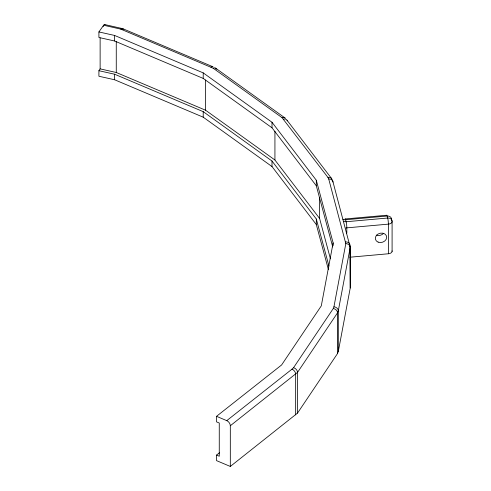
<?xml version="1.0" encoding="UTF-8"?>
<svg xmlns="http://www.w3.org/2000/svg" width="491" height="491" viewBox="0 0 491 491"><rect width="100%" height="100%" fill="white"/><g stroke="black" fill="none" stroke-linecap="round" stroke-linejoin="round"><path stroke-width="0.74" d="M98.906 31.94L114.618 35.456L203.213 72.883L272.008 122.265L316.314 180.246L333.125 242.873L321.286 305.881L281.607 364.966L216.525 416.325L216.525 421.861L219.262 423.015L219.262 456.243L216.525 455.089L216.525 460.626L230.316 466.45L297.521 413.109L337.526 353.538L338.299 351.507L350.236 287.99L350.236 247.286L333.045 182.087L332.069 180.117A4.413 3.388 -32.1 0 0 327.914 177.386L282.018 117.631L213.186 68.224L120.841 29.153L103.632 25.231L98.906 31.94L98.906 37.476L114.618 40.998L203.213 78.419L272.008 127.801L316.314 185.782L332.732 246.936M216.525 416.325L226.756 420.646L291.985 369.171L293.55 367.679L333.291 308.501L333.941 306.789L345.811 243.634L328.731 179.037L327.914 177.38M103.165 26.618L103.632 25.231A4.407 1.375 -76.6 0 1 104.951 24.746M328.381 269.491L316.314 224.553L272.008 166.566L203.213 117.183L114.618 79.763L98.906 76.246L98.906 70.704L100.127 68.881L100.127 37.917M230.316 466.45L230.316 425.746L297.521 372.405L337.526 312.835L338.299 310.803L350.236 247.286A4.419 3.609 2 0 0 345.811 243.64M216.525 455.089L219.514 452.733M345.185 218.961L386.742 215.242A4.407 0.552 84.9 0 1 387.166 216.028L387.7 218.022A4.407 0.552 84.9 0 1 388.375 224.135L388.375 253.767L349.838 257.216M100.127 68.881L116.263 72.49L205.576 110.217L274.929 160.005L319.598 218.458L330.437 258.837M98.906 70.704L114.618 74.227L203.213 111.647L272.008 161.03L316.314 219.011L328.976 266.165M104.687 24.55L122.038 28.503M123.413 28.957L212.597 66.629M215.672 68.188L284.909 117.889M287.002 120.209L331.658 178.638M391.259 218.685A4.407 2.547 0 0 1 391.517 219.238L392.057 221.232A4.407 2.547 0 0 1 388.375 224.135L346.818 227.855A4.407 2.547 0 0 0 345.867 228.008M350.236 287.99L349.991 245.224A4.413 3.578 -10.9 0 0 345.609 241.91M392.094 221.803L392.094 251.429M346.818 233.176L346.818 227.855A4.407 0.552 84.9 0 0 346.143 221.742L345.609 219.747A4.407 0.552 84.9 0 0 345.081 219.133M338.299 351.507L338.299 310.803A4.413 3.554 15.8 0 0 333.941 306.795M337.526 353.538L337.526 312.835A4.413 3.449 27.6 0 0 333.291 308.501M333.125 242.873L333.125 245.641M319.598 197.314L319.598 218.458M316.314 180.246L316.314 185.782M316.314 219.011L316.314 224.553M297.521 413.109L297.521 372.405A4.419 3.234 40.4 0 0 293.55 367.685M295.656 414.889L295.656 374.185A4.413 2.995 49.1 0 0 291.985 369.171M274.929 131.306L274.929 160.005M272.008 122.265L272.008 127.801M272.008 161.03L272.008 166.566M205.576 80.008L205.576 110.217M203.213 72.883L203.213 78.419M203.213 111.647L203.213 117.183M116.263 41.532L116.263 72.49M114.618 35.456L114.618 40.998M114.618 74.227L114.618 79.763M392.057 250.864A4.407 2.547 0 0 1 388.375 253.767M226.756 420.646A4.407 2.903 51.7 0 1 230.316 425.746M328.731 179.037A4.413 3.517 -20.8 0 1 333.045 182.087M283.424 119.172A4.413 3.241 -40 0 1 287.296 120.89M282.018 117.637A4.419 3.014 -48.7 0 1 285.351 118.405M213.186 68.231A4.419 2.59 -59.2 0 1 216.285 69.286M210.891 67.095A4.413 2.234 -65.4 0 1 213.033 66.886M121.915 29.509A4.413 1.964 -69.4 0 1 123.793 29.19M120.841 29.153A4.413 1.565 -74.5 0 1 122.339 28.705M383.146 233.753A5.763 4.652 -15 0 1 376.266 235.115M343.424 221.202A4.407 3.56 -15 0 0 346.143 221.742L387.7 218.022A4.407 3.56 -15 0 1 392.057 221.232M342.89 219.201A4.407 3.56 -15 0 0 345.609 219.747L387.166 216.028A4.407 3.56 -15 0 1 391.517 219.238M378.15 242.143A5.763 4.652 -15 0 0 386.699 237.3A5.763 4.652 -15 0 0 378.15 233.992A5.763 4.652 -15 0 0 378.15 242.143"/></g></svg>
